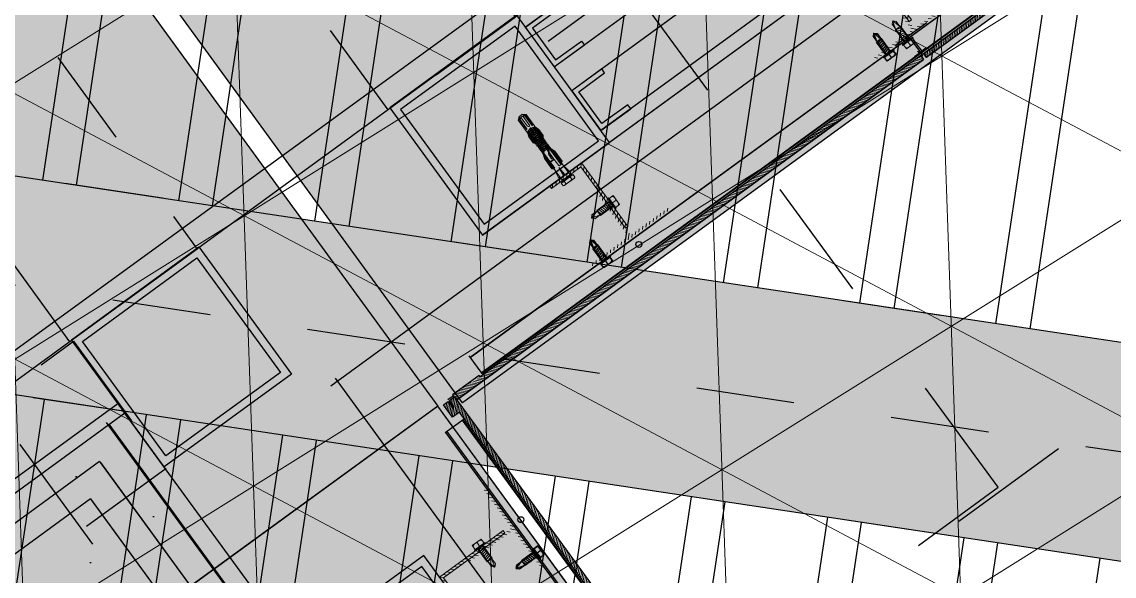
# Model space of a CAD drawing. Header units: metres. Extents: x 678805 to 1359287, y 2747329 to 5497370.
# Drawn here: x 679865.265 to 679866.375, y 2748712.756 to 2748713.32 of the extents above; entities that cross this region are included whole.
import ezdxf

# ---------------------------------------------------------------- set-up
doc = ezdxf.new("R2010")
doc.units = ezdxf.units.M
for name, pattern in [('XREF_MON_BUILDINGS$0$DASH_1', [0.4, 0.1, -0.3]), ('XREF_MON_BUILDINGS$0$Dash_2_', [0.25, 0.125, -0.125]), ('XREF_MON_BUILDINGS$0$Hidden', [0.004, 0.002, -0.002])]:
    doc.linetypes.add(name, pattern=pattern)
for name, color, linetype in [('00_XREF_MON_HSC_PAVEMENT', 7, 'Continuous'), ('00_XREF_TWQ_BUILDINGS', 7, 'Continuous'), ('XREF_MON_BUILDINGS$0$00-Modulos DEFINIDOS', 7, 'Continuous'), ('XREF_MON_BUILDINGS$0$00-Modulos ROOFS', 2, 'Continuous'), ('XREF_MON_BUILDINGS$0$02-H-INST', 252, 'Continuous'), ('XREF_MON_BUILDINGS$0$02-L-01_Structure', 2, 'Continuous'), ('XREF_MON_BUILDINGS$0$02-L-01_Structure t2', 7, 'Continuous'), ('XREF_MON_BUILDINGS$0$02-L-01_Struture aux', 4, 'Continuous'), ('XREF_MON_BUILDINGS$0$02-L-02_Structure- View', 3, 'Continuous'), ('XREF_MON_BUILDINGS$0$02-L-04_Edge', 5, 'Continuous'), ('XREF_MON_BUILDINGS$0$02-L-Insulation', 252, 'Continuous'), ('XREF_MON_BUILDINGS$0$02-L-INT Panel', 5, 'Continuous'), ('XREF_MON_BUILDINGS$0$02-L-panel', 5, 'Continuous'), ('XREF_MON_BUILDINGS$0$02-L-Pergola Profiles', 8, 'Continuous'), ('XREF_MON_BUILDINGS$0$02-L-Pergola Projection', 8, 'Continuous'), ('XREF_MON_BUILDINGS$0$02-L-Pergola Shades', 15, 'Continuous'), ('XREF_MON_BUILDINGS$0$02-L-Pergola Shades Schematic', 8, 'Continuous'), ('XREF_MON_BUILDINGS$0$02_L_Furniture', 7, 'Continuous')]:
    doc.layers.add(name, color=color, linetype=linetype)
doc.layers.add('XREF_MON_BUILDINGS$0$0-WIPEOUTS', color=7, linetype='Continuous', true_color=0xffffff)
doc.layers.add('XREF_MON_BUILDINGS$0$02-L-Pergola Wipeout', color=7, linetype='Continuous', true_color=0xffffff)
doc.layers.add('XREF_MON_BUILDINGS$0$00_AUX', color=3, linetype='Continuous', plot=False)
doc.layers.add('XREF_MON_BUILDINGS$0$02-L-Pergola Aux', color=50, linetype='Continuous', plot=False)
for name, color, linetype, lineweight in [('XREF_MON_BUILDINGS$0$02-H-251', 251, 'Continuous', 0), ('XREF_MON_BUILDINGS$0$02-H-254', 254, 'Continuous', 0), ('XREF_MON_BUILDINGS$0$02-L-01_Structure L', 7, 'Continuous', 5), ('XREF_MON_BUILDINGS$0$02-L-01_Structure T', 8, 'Continuous', 5)]:
    doc.layers.add(name, color=color, linetype=linetype, lineweight=lineweight)
doc.layers.add('XREF_MON_BUILDINGS$0$02-KH-13 Restaurant', color=7, linetype='Continuous', lineweight=30, true_color=0xed2d02)
doc.layers.add('XREF_MON_HSC_PAVEMENT$0$03-TR-Pavement_07_Precast irregular Concrete Blocks', color=7, linetype='Continuous', lineweight=5, true_color=0xb3b3b3)
doc.layers.get('XREF_MON_BUILDINGS$0$02-KH-13 Restaurant').off()
doc.linetypes.add('XREF_MON_BUILDINGS$0$BATTING', pattern='A,0.0001,-0.1,[134,ltypeshp.shx,S=0.1,R=0,X=-0.1,Y=0],-0.2,[134,ltypeshp.shx,S=0.1,R=180,X=0.1,Y=0],-0.1', length=0.4001)

# ---------------------------------------------------------------- blocks, each defined once
blk = doc.blocks.new('XREF_MON_BUILDINGS$0$modulo kiosco')
at = {"layer": 'XREF_MON_BUILDINGS$0$0-WIPEOUTS', "true_color": 0xfcfcfc}
h = blk.add_hatch(color=7, dxfattribs=at)
h.dxf.hatch_style = 1
h.paths.add_polyline_path([(119.6986, -61.6206), (119.6986, -56.8206), (124.4986, -56.8206), (124.4986, -61.6206)])
at = {"layer": 'XREF_MON_BUILDINGS$0$00-Modulos ROOFS', "lineweight": 0}
blk.add_lwpolyline([(119.6986, -61.6206), (119.6986, -56.8206), (124.4986, -56.8206), (124.4986, -61.6206)], close=True, dxfattribs=at)
at = {"layer": 'XREF_MON_BUILDINGS$0$00-Modulos ROOFS'}
blk.add_lwpolyline([(124.4986, -57.1206), (124.4986, -56.8206), (124.1986, -56.8206), (119.9986, -56.8206), (119.6986, -56.8206), (119.6986, -57.1206), (119.6986, -61.3206), (119.6986, -61.6206), (119.9986, -61.6206), (124.1986, -61.6206), (124.4986, -61.6206), (124.4986, -61.3206)], close=True, dxfattribs=at)
blk = doc.blocks.new('XREF_MON_BUILDINGS$0$lamas aluminiotriangulo')
for points in [[(680246.3345, 2748651.7714), (680244.2072, 2748653.8988)], [(680246.4088, 2748651.8457), (680244.3557, 2748653.8988)], [(680244.4052, 2748653.8988), (680246.4335, 2748651.8704)], [(680246.5078, 2748651.9447), (680244.5537, 2748653.8988)], [(680244.6032, 2748653.8988), (680246.5325, 2748651.9694)], [(680244.1824, 2748653.874), (680246.3098, 2748651.7467)], [(680246.2355, 2748651.6724), (680244.1824, 2748653.7255)], [(680244.1824, 2748653.676), (680246.2108, 2748651.6477)], [(680246.1365, 2748651.5734), (680244.1824, 2748653.5275)], [(680244.1824, 2748653.478), (680246.1118, 2748651.5487)], [(680246.0375, 2748651.4744), (680244.1824, 2748653.3295)], [(680244.1824, 2748653.28), (680246.0128, 2748651.4497)], [(680245.9385, 2748651.3754), (680244.1824, 2748653.1315)], [(680244.1824, 2748653.082), (680245.9138, 2748651.3507)], [(680245.8395, 2748651.2764), (680244.1824, 2748652.9336)], [(680244.1824, 2748652.8841), (680245.8148, 2748651.2517)], [(680245.7406, 2748651.1774), (680244.1824, 2748652.7356)]]:
    blk.add_lwpolyline(points)
blk = doc.blocks.new('XREF_MON_BUILDINGS$0$PERGOLA PLANA')
at = {"layer": 'XREF_MON_BUILDINGS$0$02-L-Pergola Wipeout', "true_color": 0xfcfcfc}
h = blk.add_hatch(color=7, dxfattribs=at)
h.dxf.hatch_style = 1
h.paths.add_polyline_path([(4.6122, 9.29), (0.31, 4.9878), (0.31, 9.29)])
h.paths.add_polyline_path([(0.3328, 4.855), (4.745, 9.2672), (4.745, 4.9006), (4.6994, 4.855)])
h.paths.add_polyline_path([(4.855, 9.29), (9.1344, 9.29), (4.855, 5.0106)])
h.paths.add_polyline_path([(9.29, 9.1344), (9.29, 4.855), (5.0106, 4.855)])
h.paths.add_polyline_path([(4.9006, 4.745), (9.2672, 4.745), (4.855, 0.3328), (4.855, 4.6994)])
h.paths.add_polyline_path([(9.29, 4.6122), (9.29, 0.31), (4.9878, 0.31)])
h.paths.add_polyline_path([(0.4656, 0.31), (4.745, 4.5894), (4.745, 0.31)])
h.paths.add_polyline_path([(0.31, 4.745), (4.5894, 4.745), (0.31, 0.4656)])
h.paths.add_polyline_path([(9.4, 0.2), (0.2, 0.2), (0.2, 9.4), (9.4, 9.4)])
at = {"layer": 'XREF_MON_BUILDINGS$0$02-L-Pergola Aux', "linetype": 'XREF_MON_BUILDINGS$0$Dash_2_', "ltscale": 0.5}
blk.add_line((0.2, 0.2), (9.4, 9.4), dxfattribs=at)
at = {"layer": 'XREF_MON_BUILDINGS$0$02-L-Pergola Profiles'}
for p, q in [((0.31, 0.4656), (9.1344, 9.29)), ((0.4656, 0.31), (9.29, 9.1344))]:
    blk.add_line(p, q, dxfattribs=at)
at = {"layer": 'XREF_MON_BUILDINGS$0$02-L-Pergola Projection', "linetype": 'XREF_MON_BUILDINGS$0$DASH_1'}
for p, q in [((0.31, 0.4656), (9.1344, 9.29)), ((0.4656, 0.31), (9.29, 9.1344))]:
    blk.add_line(p, q, dxfattribs=at)
at = {"layer": 'XREF_MON_BUILDINGS$0$02-L-Pergola Shades'}
blk.add_blockref('XREF_MON_BUILDINGS$0$lamas aluminiotriangulo', (-680243.8724, -2748649.1538), dxfattribs=at)
at = {"layer": 'XREF_MON_BUILDINGS$0$02-L-Pergola Shades', "xscale": -1, "rotation": 270.0000000152252}
blk.add_blockref('XREF_MON_BUILDINGS$0$lamas aluminiotriangulo', (-2748649.1536, -680243.8732), dxfattribs=at)
at = {"layer": 'XREF_MON_BUILDINGS$0$02-L-Pergola Shades Schematic'}
blk.add_blockref('XREF_MON_BUILDINGS$0$lamas aluminiotriangulo', (-680243.8724, -2748649.1538), dxfattribs=at)
at = {"layer": 'XREF_MON_BUILDINGS$0$02-L-Pergola Shades Schematic', "xscale": -1, "rotation": 270.0000000152252}
blk.add_blockref('XREF_MON_BUILDINGS$0$lamas aluminiotriangulo', (-2748649.1536, -680243.8732), dxfattribs=at)
blk = doc.blocks.new('XREF_MON_BUILDINGS$0$PILAR STRUCTURE')
at = {"layer": 'XREF_MON_BUILDINGS$0$02-L-01_Structure', "linetype": 'Continuous'}
h = blk.add_hatch(dxfattribs=at)
h.set_pattern_fill('ANGLE', color=252)
h.set_pattern_definition([(0, (-144.6596, 18.5684), (0, 6.985), [5.08, -1.905]), (90, (-144.6596, 18.5684), (-6.985, 4e-16), [5.08, -1.905])])
h.paths.add_polyline_path([(-0.08, -0.08), (0.08, -0.08), (0.08, 0.08), (-0.08, 0.08)])
h.paths.add_polyline_path([(-0.072, -0.072), (0.072, -0.072), (0.072, 0.072), (-0.072, 0.072)], flags=16)
h = blk.add_hatch(color=252, dxfattribs=at)
h.dxf.hatch_style = 1
h.paths.add_polyline_path([(-0.072, -0.072), (0.072, -0.072), (0.072, 0.072), (-0.072, 0.072)], flags=16)
h.paths.add_polyline_path([(-0.08, -0.08), (0.08, -0.08), (0.08, 0.08), (-0.08, 0.08)])
for points in [[(-0.08, -0.08), (0.08, -0.08), (0.08, 0.08), (-0.08, 0.08)], [(-0.072, -0.072), (0.072, -0.072), (0.072, 0.072), (-0.072, 0.072)]]:
    blk.add_lwpolyline(points, close=True, dxfattribs=at)
blk = doc.blocks.new('XREF_MON_BUILDINGS$0$ULMA_Escuadra40x80_Seccion')
at = {"layer": 'XREF_MON_BUILDINGS$0$02-H-251', "ltscale": 125}
h = blk.add_hatch(dxfattribs=at)
h.set_pattern_fill('ANSI31', color=256, scale=0.001, angle=360, style=0)
h.paths.add_polyline_path([(0, 0.08), (0.003, 0.08), (0.003, 0.003), (0.04, 0.003), (0.04, 0), (0, 0)])
at = {"layer": 'XREF_MON_BUILDINGS$0$02-L-01_Structure L', "linetype": 'Continuous'}
blk.add_lwpolyline([(0, 0.08), (0.003, 0.08), (0.003, 0.003), (0.04, 0.003), (0.04, 0), (0, 0)], close=True, dxfattribs=at)
blk = doc.blocks.new('XREF_MON_BUILDINGS$0$AUTORROSCANTE')
at = {"layer": 'XREF_MON_BUILDINGS$0$02-L-01_Structure t2', "color": 0}
for p, q in [((-31.2, 5.6), (-26.2, 5.6)), ((-31.2, 0), (-26.2, 0)), ((-2.4, 2.5), (-25, 2.5)), ((0, 0), (-9, 2.5)), ((0, 0), (-3.6, -1.1)), ((0, 0), (-2.4, 2.5)), ((0, 0), (-2.4, -2.5)), ((-31.2, -5.6), (-26.2, -5.6)), ((-2.4, -2.5), (-25, -2.5)), ((-3.6, -1.1), (-2.4, -2.5))]:
    blk.add_line(p, q, dxfattribs=at)
at = {"layer": 'XREF_MON_BUILDINGS$0$02-L-01_Structure t2', "color": 253}
for p, q in [((-25, 3.1), (-9, 3.1)), ((-23.5, -3.1), (-25, 2.7)), ((-21.4, -3.1), (-23.1, 3.1)), ((-19.3, -3.1), (-21, 3.1)), ((-17.3, -3.1), (-18.9, 3.1)), ((-15.2, -3.1), (-16.9, 3.1)), ((-13.1, -3.1), (-14.8, 3.1)), ((-11.1, -3.1), (-12.7, 3.1)), ((-9, -3.1), (-10.7, 3.1)), ((-9, -3.1), (-9, 3.1)), ((-25, -3.1), (-9, -3.1)), ((-3.6, -1.1), (-9, -2.5))]:
    blk.add_line(p, q, dxfattribs=at)
at = {"layer": 'XREF_MON_BUILDINGS$0$02-L-01_Structure t2', "color": 0}
for points in [[(-31.2, 5.6), (-26.2, 5.6), (-26.2, -5.6), (-31.2, -5.6)], [(-26.2, 6.5), (-25, 6.5), (-25, -6.5), (-26.2, -6.5)]]:
    blk.add_lwpolyline(points, close=True, dxfattribs=at)
for centre, start, end in [((-27, 2.4), 129.284, 214.1828), ((-27, -2.4), 145.8304, 230.7333)]:
    blk.add_arc(centre, 4.21, start, end, dxfattribs=at)
blk = doc.blocks.new('XREF_MON_BUILDINGS$0$ULMA_Montante VV')
at = {"layer": 'XREF_MON_BUILDINGS$0$02-H-251', "ltscale": 125}
h = blk.add_hatch(dxfattribs=at)
h.set_pattern_fill('ANSI31', color=256, scale=0.001, angle=450, style=0)
h.set_pattern_definition([(135, (-0.05125, -0.0025), (-0.00224506, -0.00224506), [])])
edge = h.paths.add_edge_path()
edge.add_line((-0.051, -0.0025), (0.0484, -0.0025))
edge.add_arc((0.0484, -0.0022), 0.0003, 270, 360)
edge.add_line((0.0487, -0.0022), (0.0487, -0.0003))
edge.add_arc((0.0484, -0.0003), 0.0003, 0, 90)
edge.add_line((0.0484, 0), (0, 0))
edge.add_line((0, 0), (0, 0.0572))
edge.add_arc((-0.0003, 0.0572), 0.0003, 0, 90)
edge.add_line((-0.0003, 0.0575), (-0.0022, 0.0575))
edge.add_arc((-0.0022, 0.0572), 0.0003, 90, 180)
edge.add_line((-0.0025, 0.0572), (-0.0025, 0))
edge.add_line((-0.0025, 0), (-0.051, 0))
edge.add_arc((-0.051, -0.0003), 0.0003, 90, 180)
edge.add_line((-0.0513, -0.0003), (-0.0513, -0.0022))
edge.add_arc((-0.051, -0.0022), 0.0003, 180, 270)
blk = doc.blocks.new('XREF_MON_BUILDINGS$0$ULMA_Autotaladrante')
at = {"layer": 'XREF_MON_BUILDINGS$0$02-L-01_Structure T', "color": 252}
for p, q in [((-0.025, 0), (-0.0226, 0.0025)), ((-0.025, 0), (-0.016, 0.0025)), ((-0.025, 0), (-0.0226, -0.0025)), ((-0.025, 0), (-0.0214, -0.0011)), ((-0.0226, 0.0025), (0, 0.0025)), ((0, 0.0032), (-0.016, 0.0032)), ((-0.016, -0.0031), (-0.016, 0.0032)), ((-0.016, -0.0031), (-0.0143, 0.0032)), ((-0.0139, -0.0031), (-0.0123, 0.0032)), ((-0.0119, -0.0031), (-0.0102, 0.0032)), ((-0.0098, -0.0031), (-0.0081, 0.0032)), ((-0.0077, -0.0031), (-0.0061, 0.0032)), ((-0.0057, -0.0031), (-0.004, 0.0032)), ((-0.0036, -0.0031), (-0.0019, 0.0032)), ((-0.0015, -0.0031), (0, 0.0027)), ((0.0062, 0.0056), (0.0012, 0.0056)), ((0.0062, 0), (0.0012, 0)), ((-0.0214, -0.0011), (-0.0226, -0.0025)), ((-0.0226, -0.0025), (0, -0.0025)), ((-0.0214, -0.0011), (-0.016, -0.0025)), ((0, -0.0031), (-0.016, -0.0031)), ((0.0062, -0.0056), (0.0012, -0.0056))]:
    blk.add_line(p, q, dxfattribs=at)
for points in [[(0.0012, 0.0065), (0, 0.0065), (0, -0.0065), (0.0012, -0.0065)], [(0.0062, 0.0056), (0.0012, 0.0056), (0.0012, -0.0056), (0.0062, -0.0056)]]:
    blk.add_lwpolyline(points, close=True, dxfattribs=at)
for centre, start, end in [((0.002, 0.0024), 325.8172, 50.716), ((0.002, -0.0024), 309.2667, 34.1696)]:
    blk.add_arc(centre, 0.00421, start, end, dxfattribs=at)
blk = doc.blocks.new('XREF_MON_BUILDINGS$0$ULMA_Anclaje fijacion a forjado y a cerramiento base')
at = {"layer": 'XREF_MON_BUILDINGS$0$02-L-01_Structure T', "linetype": 'Continuous'}
for p, q in [((-0.095, 0.0049), (-0.098, 0.0019)), ((-0.095, 0.0038), (-0.098, 0.0016)), ((-0.098, 0.0009), (-0.095, 0.0031)), ((-0.098, 0), (-0.098, 0.0019)), ((-0.098, 0), (-0.098, -0.0019)), ((-0.095, 0.0012), (-0.096, 0.0004)), ((-0.0564, 0.0049), (-0.095, 0.0049)), ((-0.095, 0.0038), (-0.095, 0.0049)), ((-0.0795, 0.0038), (-0.095, 0.0038)), ((-0.0795, 0.0031), (-0.095, 0.0031)), ((-0.095, 0.0012), (-0.095, 0.0031)), ((-0.0805, 0.0012), (-0.095, 0.0012)), ((-0.0805, 0.0008), (-0.0805, 0.0012)), ((-0.0792, 0.0037), (-0.0795, 0.0038)), ((-0.0795, 0.0031), (-0.0792, 0.0032)), ((-0.079, 0.0034), (-0.0792, 0.0037)), ((-0.0792, 0.0032), (-0.079, 0.0034)), ((-0.0724, 0.0005), (-0.0775, 0.0005)), ((-0.0724, 0.0005), (-0.0775, 0.0005)), ((-0.0428, 0.003), (-0.0768, 0.003)), ((-0.0768, 0.0005), (-0.0768, 0.003)), ((-0.076, 0.0036), (-0.076, 0.0049)), ((-0.058, 0.0036), (-0.076, 0.0036)), ((-0.0755, 0.0049), (-0.0699, 0.0064)), ((-0.0755, 0.0043), (-0.0755, 0.0049)), ((-0.0752, 0.0005), (-0.0752, 0.003)), ((-0.057, 0.0044), (-0.075, 0.0044)), ((-0.0744, 0.0005), (-0.0744, 0.003)), ((-0.0728, 0.0005), (-0.0728, 0.003)), ((-0.072, 0.0005), (-0.072, 0.003)), ((-0.0599, 0.006), (-0.0714, 0.006)), ((-0.0714, 0.006), (-0.0714, 0.0049)), ((-0.0714, 0.006), (-0.0714, 0.0049)), ((-0.0704, 0.0008), (-0.0704, 0.003)), ((-0.0704, 0.0003), (-0.0704, 0.0008)), ((-0.0606, 0.0064), (-0.0699, 0.0064)), ((-0.0699, 0.0064), (-0.0699, 0.006)), ((-0.0696, 0.003), (-0.0696, 0)), ((-0.068, 0.0019), (-0.068, 0.003)), ((-0.068, 0.0008), (-0.068, 0.0019)), ((-0.068, 0), (-0.068, 0.0008)), ((-0.068, 0), (-0.068, -0.0008)), ((-0.0672, 0.0021), (-0.0672, 0.003)), ((-0.0672, 0.0011), (-0.0672, 0.0021)), ((-0.0672, 0), (-0.0672, 0.0011)), ((-0.0672, 0), (-0.0672, -0.0011)), ((-0.0656, 0.0022), (-0.0656, 0.003)), ((-0.0656, 0.0012), (-0.0656, 0.0022)), ((-0.0656, 0), (-0.0656, 0.0012)), ((-0.0656, 0), (-0.0656, -0.0013)), ((-0.0648, 0.0022), (-0.0648, 0.003)), ((-0.0648, 0.0012), (-0.0648, 0.0022)), ((-0.0648, 0), (-0.0648, 0.0012)), ((-0.0648, 0), (-0.0648, -0.0013)), ((-0.0632, 0.0022), (-0.0632, 0.003)), ((-0.0632, 0.0012), (-0.0632, 0.0022)), ((-0.0632, 0), (-0.0632, 0.0012)), ((-0.0632, 0), (-0.0632, -0.0013)), ((-0.0586, 0.0022), (-0.0625, 0.0022)), ((-0.0586, 0.0012), (-0.0625, 0.0012)), ((-0.0624, 0.0022), (-0.0624, 0.003)), ((-0.0624, 0), (-0.0624, 0.0012)), ((-0.0624, 0), (-0.0624, -0.0013)), ((-0.0608, 0.0022), (-0.0608, 0.003)), ((-0.0608, 0), (-0.0608, 0.0012)), ((-0.0608, 0), (-0.0608, -0.0013)), ((-0.0606, 0.0064), (-0.0606, 0.006)), ((-0.0606, 0.0064), (-0.058, 0.0049)), ((-0.06, 0.0022), (-0.06, 0.003)), ((-0.06, 0), (-0.06, 0.0012)), ((-0.06, 0), (-0.06, -0.003)), ((-0.0599, 0.006), (-0.0599, 0.0049)), ((-0.0584, 0.0022), (-0.0584, 0.003)), ((-0.0584, 0), (-0.0584, 0.0012)), ((-0.0584, 0), (-0.0584, -0.003)), ((-0.058, 0.0049), (-0.058, 0.0044)), ((-0.0576, 0.0022), (-0.0576, 0.003)), ((-0.0576, -0.003), (-0.0576, 0.0012)), ((-0.057, 0.0046), (-0.057, 0.0049)), ((-0.0564, 0.003), (-0.0564, 0.0049)), ((-0.056, 0.0018), (-0.056, 0.003)), ((-0.056, 0), (-0.056, 0.0007)), ((-0.056, 0), (-0.056, -0.003)), ((-0.0548, 0.0049), (-0.0559, 0.0042)), ((-0.0552, 0.0014), (-0.0552, 0.003)), ((-0.0552, 0.0003), (-0.0552, -0.003)), ((-0.054, 0.0049), (-0.0548, 0.0049)), ((-0.0548, 0.003), (-0.0548, 0.0049)), ((-0.054, 0.003), (-0.054, 0.0049)), ((-0.0536, 0.0003), (-0.0536, 0.003)), ((-0.0524, 0.0049), (-0.0535, 0.0042)), ((-0.0528, 0), (-0.0528, 0.003)), ((-0.0528, 0), (-0.0528, -0.0003)), ((-0.0524, 0.003), (-0.0524, 0.0049)), ((-0.0516, 0.0049), (-0.0524, 0.0049)), ((-0.0516, 0.003), (-0.0516, 0.0049)), ((-0.0512, 0), (-0.0512, 0.003)), ((-0.0512, 0), (-0.0512, -0.001)), ((-0.05, 0.0049), (-0.0511, 0.0042)), ((-0.0504, 0), (-0.0504, 0.003)), ((-0.0504, 0), (-0.0504, -0.0012)), ((-0.0492, 0.0049), (-0.05, 0.0049)), ((-0.05, 0.003), (-0.05, 0.0049)), ((-0.0492, 0.003), (-0.0492, 0.0049)), ((-0.0488, 0.0022), (-0.0488, 0.003)), ((-0.0488, 0.0012), (-0.0488, 0.0026)), ((-0.0488, 0), (-0.0488, 0.0012)), ((-0.0488, 0), (-0.0488, -0.0013)), ((-0.0476, 0.0049), (-0.0487, 0.0042)), ((-0.048, 0), (-0.048, 0.003)), ((-0.048, 0), (-0.048, -0.0013)), ((-0.0476, 0.003), (-0.0476, 0.0049)), ((-0.0468, 0.0049), (-0.0476, 0.0049)), ((-0.0424, 0.0022), (-0.0475, 0.0022)), ((-0.0424, 0.0012), (-0.0475, 0.0012)), ((-0.0468, 0.003), (-0.0468, 0.0049)), ((-0.0464, 0.0022), (-0.0464, 0.003)), ((-0.0464, 0), (-0.0464, 0.0012)), ((-0.0464, 0), (-0.0464, -0.0013)), ((-0.0452, 0.0049), (-0.0463, 0.0042)), ((-0.0456, 0.0022), (-0.0456, 0.003)), ((-0.0456, 0), (-0.0456, 0.0012)), ((-0.0456, 0), (-0.0456, -0.0013)), ((-0.0444, 0.0049), (-0.0452, 0.0049)), ((-0.0452, 0.003), (-0.0452, 0.0049)), ((-0.0444, 0.003), (-0.0444, 0.0049)), ((-0.044, 0.0022), (-0.044, 0.003)), ((-0.044, 0.0022), (-0.044, 0.003)), ((-0.044, 0), (-0.044, 0.0012)), ((-0.044, 0), (-0.044, 0.0012)), ((-0.044, 0), (-0.044, -0.0013)), ((-0.044, 0), (-0.044, -0.003)), ((-0.0428, 0.0049), (-0.0439, 0.0042)), ((0, 0.0049), (-0.0428, 0.0049)), ((-0.0428, 0.003), (-0.0428, 0.0049)), ((-0.042, 0.0049), (-0.042, 0.0022)), ((-0.0185, 0.0036), (-0.042, 0.0036)), ((-0.042, 0.0012), (-0.042, 0.001)), ((-0.0405, 0.001), (-0.042, 0.001)), ((-0.0415, 0.0049), (-0.0359, 0.0064)), ((-0.0415, 0.0043), (-0.0415, 0.0049)), ((-0.0175, 0.0044), (-0.041, 0.0044)), ((-0.0312, 0.001), (-0.038, 0.001)), ((-0.0196, 0.006), (-0.0374, 0.006)), ((-0.0374, 0.006), (-0.0374, 0.0049)), ((-0.02, 0.0064), (-0.0359, 0.0064)), ((-0.0359, 0.0064), (-0.0359, 0.006)), ((-0.0356, 0.0005), (-0.0319, 0.0005)), ((-0.0319, 0.0005), (-0.0356, 0.0005)), ((-0.0282, 0.001), (-0.0308, 0.001)), ((-0.0282, 0.001), (-0.028, 0.0008)), ((-0.0282, 0.001), (-0.0282, -0.0036)), ((-0.0278, 0.001), (-0.028, 0.0008)), ((-0.028, 0.0008), (-0.028, -0.0036)), ((-0.0278, 0.001), (-0.0278, -0.0036)), ((-0.018, 0.001), (-0.0278, 0.001)), ((-0.02, 0.0064), (-0.02, 0.006)), ((-0.0185, 0.0049), (-0.02, 0.0064)), ((-0.0196, 0.0049), (-0.0196, 0.006)), ((-0.0185, 0.0049), (-0.0185, 0.0044)), ((-0.0175, 0.0049), (-0.0175, 0.0015)), ((-0.0052, 0.0064), (-0.0159, 0.0049)), ((-0.0043, 0.0009), (-0.0159, 0)), ((-0.0159, 0), (-0.0052, 0)), ((-0.0052, 0.0049), (-0.0052, 0.0064)), ((-0.0052, 0.0064), (-0.0043, 0.0049)), ((-0.0043, 0.0009), (-0.0052, 0)), ((-0.0043, -0.0009), (-0.0052, 0)), ((-0.0043, -0.0009), (-0.0043, 0.0009)), ((0.0015, 0.0064), (0, 0.0049)), ((0, 0), (0, 0.0049)), ((0, 0), (0, -0.0049)), ((0.002, 0.0064), (0.0015, 0.0064)), ((0.0015, 0), (0.0015, 0.0064)), ((0.0015, 0), (0.0015, -0.0064)), ((0.002, 0.0075), (0.0059, 0.0075)), ((0.002, -0.0075), (0.002, 0.0075)), ((0.002, 0), (0.002, 0.0064)), ((0.002, 0.0038), (0.0059, 0.0038)), ((0.002, 0), (0.002, -0.0064)), ((0.0065, 0.0065), (0.0059, 0.0075)), ((0.0065, -0.0065), (0.0065, 0.0065)), ((-0.098, -0.0009), (-0.095, -0.0031)), ((-0.095, -0.0038), (-0.098, -0.0016)), ((-0.095, -0.0049), (-0.098, -0.0019)), ((-0.095, -0.0012), (-0.096, -0.0004)), ((-0.095, -0.0012), (-0.095, -0.0031)), ((-0.0825, -0.0012), (-0.095, -0.0012)), ((-0.0795, -0.0031), (-0.095, -0.0031)), ((-0.095, -0.0038), (-0.095, -0.0049)), ((-0.0795, -0.0038), (-0.095, -0.0038)), ((-0.0564, -0.0049), (-0.095, -0.0049)), ((-0.0792, -0.0032), (-0.0795, -0.0031)), ((-0.0795, -0.0038), (-0.0792, -0.0037)), ((-0.079, -0.0034), (-0.0792, -0.0032)), ((-0.0792, -0.0037), (-0.079, -0.0034)), ((-0.0724, -0.0005), (-0.0775, -0.0005)), ((-0.0724, -0.0005), (-0.0775, -0.0005)), ((-0.0768, -0.0005), (-0.0768, -0.003)), ((-0.0428, -0.003), (-0.0768, -0.003)), ((-0.076, -0.0036), (-0.076, -0.0049)), ((-0.058, -0.0036), (-0.076, -0.0036)), ((-0.0755, -0.0043), (-0.0755, -0.0049)), ((-0.0755, -0.0049), (-0.0699, -0.0064)), ((-0.0752, -0.0005), (-0.0752, -0.003)), ((-0.057, -0.0044), (-0.075, -0.0044)), ((-0.0744, -0.0005), (-0.0744, -0.003)), ((-0.0728, -0.0005), (-0.0728, -0.003)), ((-0.072, -0.0005), (-0.072, -0.003)), ((-0.0714, -0.0049), (-0.0714, -0.006)), ((-0.0714, -0.0049), (-0.0714, -0.006)), ((-0.0599, -0.006), (-0.0714, -0.006)), ((-0.0704, -0.0008), (-0.0704, -0.003)), ((-0.0699, -0.006), (-0.0699, -0.0064)), ((-0.0606, -0.0064), (-0.0699, -0.0064)), ((-0.0696, -0.0011), (-0.0696, -0.003)), ((-0.068, -0.0019), (-0.068, -0.003)), ((-0.0672, -0.0021), (-0.0672, -0.003)), ((-0.0605, -0.0013), (-0.0656, -0.0013)), ((-0.0656, -0.0022), (-0.0656, -0.003)), ((-0.0656, -0.0022), (-0.0605, -0.0022)), ((-0.0648, -0.0022), (-0.0648, -0.003)), ((-0.0632, -0.0022), (-0.0632, -0.003)), ((-0.0624, -0.0022), (-0.0624, -0.003)), ((-0.0608, -0.0022), (-0.0608, -0.003)), ((-0.0606, -0.0064), (-0.058, -0.0049)), ((-0.0606, -0.006), (-0.0606, -0.0064)), ((-0.0599, -0.0049), (-0.0599, -0.006)), ((-0.058, -0.0044), (-0.058, -0.0049)), ((-0.057, -0.0044), (-0.057, -0.0049)), ((-0.0564, -0.003), (-0.0564, -0.0049)), ((-0.0548, -0.0049), (-0.0559, -0.0042)), ((-0.0548, -0.003), (-0.0548, -0.0049)), ((-0.054, -0.0049), (-0.0548, -0.0049)), ((-0.054, -0.003), (-0.054, -0.0049)), ((-0.0536, -0.0009), (-0.0536, -0.003)), ((-0.0524, -0.0049), (-0.0535, -0.0042)), ((-0.0528, -0.0014), (-0.0528, -0.003)), ((-0.0524, -0.003), (-0.0524, -0.0049)), ((-0.0516, -0.0049), (-0.0524, -0.0049)), ((-0.0516, -0.003), (-0.0516, -0.0049)), ((-0.0512, -0.002), (-0.0512, -0.003)), ((-0.05, -0.0049), (-0.0511, -0.0042)), ((-0.0504, -0.0022), (-0.0504, -0.003)), ((-0.05, -0.003), (-0.05, -0.0049)), ((-0.0492, -0.0049), (-0.05, -0.0049)), ((-0.0455, -0.0013), (-0.0494, -0.0013)), ((-0.0455, -0.0022), (-0.0494, -0.0022)), ((-0.0492, -0.003), (-0.0492, -0.0049)), ((-0.0488, -0.0022), (-0.0488, -0.003)), ((-0.0476, -0.0049), (-0.0487, -0.0042)), ((-0.048, -0.0022), (-0.048, -0.003)), ((-0.0476, -0.003), (-0.0476, -0.0049)), ((-0.0468, -0.0049), (-0.0476, -0.0049)), ((-0.0468, -0.003), (-0.0468, -0.0049)), ((-0.0464, -0.0022), (-0.0464, -0.003)), ((-0.0452, -0.0049), (-0.0463, -0.0042)), ((-0.0456, -0.0022), (-0.0456, -0.003)), ((-0.0452, -0.003), (-0.0452, -0.0049)), ((-0.0444, -0.0049), (-0.0452, -0.0049)), ((-0.0444, -0.003), (-0.0444, -0.0049)), ((-0.044, -0.0022), (-0.044, -0.003)), ((-0.0428, -0.0049), (-0.0439, -0.0042)), ((-0.0428, -0.003), (-0.0428, -0.0049)), ((0, -0.0049), (-0.0428, -0.0049)), ((-0.042, -0.0036), (-0.042, -0.0049)), ((-0.0185, -0.0036), (-0.042, -0.0036)), ((-0.0415, -0.0043), (-0.0415, -0.0049)), ((-0.0415, -0.0049), (-0.0359, -0.0064)), ((-0.0175, -0.0044), (-0.041, -0.0044)), ((-0.0374, -0.0049), (-0.0374, -0.006)), ((-0.0196, -0.006), (-0.0374, -0.006)), ((-0.0359, -0.006), (-0.0359, -0.0064)), ((-0.02, -0.0064), (-0.0359, -0.0064)), ((-0.0319, -0.0005), (-0.0356, -0.0005)), ((-0.0356, -0.0005), (-0.0319, -0.0005)), ((-0.0185, -0.0049), (-0.02, -0.0064)), ((-0.02, -0.006), (-0.02, -0.0064)), ((-0.0196, -0.0049), (-0.0196, -0.006)), ((-0.0185, -0.0044), (-0.0185, -0.0049)), ((-0.0175, -0.0046), (-0.0175, -0.0049)), ((-0.0043, -0.0009), (-0.0159, 0)), ((-0.0052, -0.0064), (-0.0159, -0.0049)), ((-0.0052, -0.0049), (-0.0052, -0.0064)), ((-0.0052, -0.0064), (-0.0043, -0.0049)), ((0.0015, -0.0064), (0, -0.0049)), ((0.002, -0.0064), (0.0015, -0.0064)), ((0.002, -0.0038), (0.0059, -0.0038)), ((0.002, -0.0075), (0.0059, -0.0075)), ((0.0065, -0.0065), (0.0059, -0.0075))]:
    blk.add_line(p, q, dxfattribs=at)
for centre, radius, start, end in [((-0.0957, 0), 0.0005, 130.2691, 229.7309), ((-0.0825, 0.0008), 0.002, 270, 0), ((-0.0775, 0), 0.0005, 89.9975, 270), ((-0.0775, 0), 0.0005, 90, 270.0025), ((-0.075, 0.0034), 0.001, 90, 168.463), ((-0.0724, -0.007), 0.0075, 61.0463, 90), ((-0.0695, 0.006), 0.001, 180, 0), ((-0.0671, 0.006), 0.001, 180, 0), ((-0.0647, 0.006), 0.001, 180, 0), ((-0.0623, 0.006), 0.001, 180, 0), ((-0.0625, 0.0017), 0.0005, 90, 270.0116), ((-0.0605, 0.0017), 0.0005, 270.0013, 90), ((-0.0586, -0.0053), 0.0075, 48.5904, 90), ((-0.0586, -0.0053), 0.0065, 48.5904, 90), ((-0.058, 0.0046), 0.001, 270, 0), ((-0.0561, 0.0045), 0.0003, 180, 300), ((-0.0586, 0.0052), 0.0065, 306.1289, 311.4096), ((-0.0494, -0.0053), 0.0075, 128.1223, 131.4096), ((-0.0537, 0.0045), 0.0003, 180, 300), ((-0.0494, 0.0052), 0.0065, 228.5904, 270), ((-0.0513, 0.0045), 0.0003, 180, 300), ((-0.0489, 0.0045), 0.0003, 180, 300), ((-0.0475, 0.0017), 0.0005, 90, 270.0025), ((-0.0465, 0.0045), 0.0003, 180, 300), ((-0.0455, 0.0017), 0.0005, 270, 90), ((-0.0441, 0.0045), 0.0003, 180, 300), ((-0.0424, -0.0053), 0.0075, 61.0463, 90), ((-0.0424, -0.0053), 0.0065, 61.0463, 90), ((-0.041, 0.0034), 0.001, 90, 168.463), ((-0.0356, 0.007), 0.0075, 241.0463, 270), ((-0.0356, 0.007), 0.0065, 241.0463, 269.9987), ((-0.0356, -0.007), 0.0075, 90, 111.0361), ((-0.0355, 0.006), 0.001, 180, 0), ((-0.0355, 0.006), 0.001, 180, 0), ((-0.0327, 0.006), 0.001, 180, 0), ((-0.031, 0), 0.001, 209.9997, 150), ((-0.031, 0), 0.001, 210, 150.0003), ((-0.0299, 0.006), 0.001, 180, 0), ((-0.0271, 0.006), 0.001, 180, 0), ((-0.0243, 0.006), 0.001, 180, 0), ((-0.0215, 0.006), 0.001, 180, 0), ((-0.0185, 0.0046), 0.001, 270, 0), ((-0.018, 0.0015), 0.0005, 270, 0), ((0.0032, 0.0056), 0.00332, 325.6168, 34.3832), ((-0.0059, 0), 0.0124, 342.4126, 17.5874), ((-0.075, -0.0034), 0.001, 191.537, 270), ((-0.0724, 0.007), 0.0075, 270, 291.0395), ((-0.0724, -0.007), 0.0065, 61.0463, 90), ((-0.0695, -0.006), 0.001, 0, 180), ((-0.0656, 0.0052), 0.0075, 241.0463, 270), ((-0.0656, 0.0052), 0.0065, 241.0463, 269.9987), ((-0.0671, -0.006), 0.001, 0, 180), ((-0.0647, -0.006), 0.001, 0, 180), ((-0.0623, -0.006), 0.001, 0, 180), ((-0.0625, -0.0018), 0.0005, 89.9884, 270), ((-0.0605, -0.0018), 0.0005, 270, 89.9987), ((-0.058, -0.0046), 0.001, 11.537, 90), ((-0.0561, -0.0045), 0.0003, 60, 180), ((-0.0494, 0.0052), 0.0075, 228.5904, 270), ((-0.0586, 0.0052), 0.0075, 308.1223, 311.4096), ((-0.0537, -0.0045), 0.0003, 60, 180), ((-0.0494, -0.0053), 0.0065, 126.1289, 131.4096), ((-0.0513, -0.0045), 0.0003, 60, 180), ((-0.0489, -0.0045), 0.0003, 60, 180), ((-0.0475, -0.0018), 0.0005, 89.9975, 270), ((-0.0465, -0.0045), 0.0003, 60, 180), ((-0.0455, -0.0018), 0.0005, 270, 90), ((-0.0441, -0.0045), 0.0003, 60, 180), ((-0.041, -0.0034), 0.001, 191.537, 270), ((-0.0355, -0.006), 0.001, 0, 180), ((-0.0355, -0.006), 0.001, 0, 180), ((-0.0327, -0.006), 0.001, 0, 180), ((-0.0299, -0.006), 0.001, 0, 180), ((-0.0271, -0.006), 0.001, 0, 180), ((-0.0243, -0.006), 0.001, 0, 180), ((-0.0215, -0.006), 0.001, 0, 180), ((-0.0185, -0.0046), 0.001, 0, 90), ((0.0032, -0.0056), 0.00332, 325.6168, 34.3832)]:
    blk.add_arc(centre, radius, start, end, dxfattribs=at)
blk = doc.blocks.new('XREF_MON_BUILDINGS$0$Rest_4seats')
at = {"layer": 'XREF_MON_BUILDINGS$0$00_AUX', "linetype": 'XREF_MON_BUILDINGS$0$Dash_2_'}
blk.add_lwpolyline([(-1.4685, 1.6651), (-1.4526, -1.6849), (1.4723, -1.671), (1.4565, 1.679)], close=True, dxfattribs=at)
blk = doc.blocks.new('XREF_MON_BUILDINGS$0$Modulos_Restaurant Monasya')
at = {"layer": 'XREF_MON_BUILDINGS$0$02-H-254', "ltscale": 125}
h = blk.add_hatch(dxfattribs=at)
h.set_pattern_fill('ANSI31', color=256, scale=0.0005, angle=0.0779, style=0)
h.set_pattern_definition([(45.07794535, (-127.4553177, -541.1452294), (-0.001124058072, 0.001121003881), [])])
h.paths.add_polyline_path([(9.6137, 4.806), (9.6047, 4.806), (9.6039, 5.3715), (9.599, 5.3715), (9.5997, 4.7904), (9.6063, 4.7905), (9.6063, 4.7985), (9.6079, 4.7985), (9.6079, 4.7905), (9.6137, 4.7905)])
h = blk.add_hatch(dxfattribs=at)
h.set_pattern_fill('ANSI31', color=256, scale=0.0005, angle=180.0335, style=0)
h.set_pattern_definition([(225.0335099, (264.7083126, 175.1504498), (0.001123188345, -0.0011218753015), [])])
h.paths.add_polyline_path([(9.009, 4.7939), (8.3988, 4.7937), (8.3988, 4.7887), (9.009, 4.789)])
h = blk.add_hatch(dxfattribs=at)
h.set_pattern_fill('ANSI31', color=256, scale=0.0005, angle=90.0335, style=0)
h.set_pattern_definition([(135.0335099, (181.98074, -252.5016857), (-0.0011218753015, -0.001123188345), [])])
h.paths.add_polyline_path([(9.0126, 4.789), (9.5781, 4.7893), (9.5781, 4.7877), (9.6001, 4.7877), (9.6001, 4.7943), (9.0126, 4.794)])
at = {"layer": 'XREF_MON_BUILDINGS$0$02-H-INST', "linetype": 'Continuous'}
h = blk.add_hatch(dxfattribs=at)
h.set_pattern_fill('DOTS', color=256, scale=0.05, angle=0.0779)
h.set_pattern_definition([(0.077945, (53.10995, -268.64668), (0.039579481, 0.079428918), [0, -0.079375])])
h.paths.add_polyline_path([(11.1963, 4.6079), (11.1974, 9.2655), (9.9161, 9.26), (9.9151, 4.6065)])
at = {"layer": 'XREF_MON_BUILDINGS$0$02-L-01_Struture aux'}
for p, q in [((9.6248, 5.9934), (9.6265, 4.8144)), ((9.6284, 4.8144), (9.6268, 5.9934)), ((9.6288, 4.8143), (9.605, 4.8143)), ((9.0126, 4.7844), (9.0126, 4.7861)), ((9.5635, 4.7655), (9.5634, 4.7874)), ((4.8367, 4.7648), (9.5635, 4.7676)), ((9.5635, 4.7675), (4.8367, 4.7648))]:
    blk.add_line(p, q, dxfattribs=at)
at = {"layer": 'XREF_MON_BUILDINGS$0$02-L-01_Struture aux', "linetype": 'XREF_MON_BUILDINGS$0$Hidden'}
for p, q in [((9.004, 4.787), (9.0093, 4.787)), ((9.004, 4.786), (9.0091, 4.786)), ((9.0092, 4.7767), (9.0091, 4.786)), ((9.0112, 4.7901), (9.0096, 4.7872)), ((9.0118, 4.7898), (9.0104, 4.7875)), ((9.0107, 4.787), (9.0184, 4.7871)), ((9.011, 4.7698), (9.0109, 4.7861)), ((9.0109, 4.7861), (9.0121, 4.7861)), ((9.0121, 4.7843), (9.0121, 4.7861)), ((9.0126, 4.7861), (9.0184, 4.7861)), ((9.0126, 4.7843), (9.0126, 4.7861)), ((9.0184, 4.7861), (9.0184, 4.7871)), ((9.0092, 4.77), (9.0092, 4.7767)), ((9.0272, 4.7653), (8.9877, 4.7653)), ((9.0183, 4.7674), (9.0252, 4.7671)), ((9.0259, 4.7671), (9.0252, 4.7671)), ((9.0272, 4.7671), (9.0252, 4.7671)), ((9.0272, 4.7653), (9.0272, 4.7671))]:
    blk.add_line(p, q, dxfattribs=at)
at = {"layer": 'XREF_MON_BUILDINGS$0$02-L-01_Struture aux', "ltscale": 0.001}
for p, q in [((9.5634, 4.7874), (9.4698, 4.7874)), ((9.5634, 4.7866), (9.4698, 4.7866))]:
    blk.add_line(p, q, dxfattribs=at)
at = {"layer": 'XREF_MON_BUILDINGS$0$02-L-01_Struture aux', "linetype": 'Continuous'}
for p, q in [((5.0802, 4.6066), (9.3202, 4.6091)), ((5.0802, 4.5766), (9.3202, 4.5791))]:
    blk.add_line(p, q, dxfattribs=at)
at = {"layer": 'XREF_MON_BUILDINGS$0$02-L-01_Struture aux'}
for points in [[(9.6066, 4.8144), (9.605, 5.9934)], [(9.6057, 5.9934), (9.6073, 4.8144)], [(4.8367, 4.7847), (9.4698, 4.7874)], [(9.4698, 4.7866), (4.8367, 4.7839)]]:
    blk.add_lwpolyline(points, dxfattribs=at)
at = {"layer": 'XREF_MON_BUILDINGS$0$02-L-01_Struture aux', "linetype": 'Continuous'}
for points in [[(9.2827, 4.6091), (9.3202, 4.6091), (9.3202, 4.6591), (9.2827, 4.6591), (9.2827, 4.6541), (9.3152, 4.6541), (9.3152, 4.6141), (9.2827, 4.6141), (9.2827, 4.6091)], [(9.2827, 4.5791), (9.3202, 4.5791), (9.3202, 4.5291), (9.2828, 4.5291), (9.2828, 4.5341), (9.3152, 4.5341), (9.3152, 4.5741), (9.2828, 4.5741), (9.2827, 4.5791)]]:
    blk.add_lwpolyline(points, dxfattribs=at)
at = {"layer": 'XREF_MON_BUILDINGS$0$02-L-01_Struture aux', "ltscale": 2}
for centre in [(9.6187, 4.9311), (9.3571, 4.7755)]:
    blk.add_circle(centre, 0.003, dxfattribs=at)
at = {"layer": 'XREF_MON_BUILDINGS$0$02-L-01_Struture aux', "linetype": 'XREF_MON_BUILDINGS$0$Hidden'}
for centre, radius, start, end in [((9.0093, 4.7873), 0.0003, 270.0335, 330.0335), ((9.0107, 4.7873), 0.0003, 150.0335, 270.0335), ((9.0115, 4.7899), 0.0003, 330.0335, 150.0335), ((9.0124, 4.7843), 0.00025, 180.0335, 0.0335)]:
    blk.add_arc(centre, radius, start, end, dxfattribs=at)
at = {"layer": 'XREF_MON_BUILDINGS$0$02-L-02_Structure- View', "color": 251, "linetype": 'XREF_MON_BUILDINGS$0$Dash_2_', "ltscale": 0.5}
for points in [[(14.1203, 4.5168), (9.8796, 4.5168), (9.8796, 4.6768), (14.1203, 4.6768)], [(9.4826, 4.5151), (9.4826, 0.2743), (9.3226, 0.2743), (9.3226, 4.5151)], [(9.8828, 4.5151), (9.8828, 0.2743), (9.7228, 0.2743), (9.7228, 4.5151)]]:
    blk.add_lwpolyline(points, close=True, dxfattribs=at)
at = {"layer": 'XREF_MON_BUILDINGS$0$02-L-04_Edge', "linetype": 'Continuous'}
blk.add_lwpolyline([(11.1966, 4.6079), (9.8803, 4.6065)], dxfattribs=at)
at = {"layer": 'XREF_MON_BUILDINGS$0$02-L-Insulation', "linetype": 'XREF_MON_BUILDINGS$0$BATTING', "ltscale": 0.08}
for p, q in [((9.6847, 5.9936), (9.6865, 4.7039)), ((4.7053, 4.7048), (9.6949, 4.7077))]:
    blk.add_line(p, q, dxfattribs=at)
at = {"layer": 'XREF_MON_BUILDINGS$0$02-L-Insulation', "linetype": 'XREF_MON_BUILDINGS$0$BATTING', "ltscale": 0.04}
blk.add_line((9.3102, 4.5541), (5.0802, 4.5516), dxfattribs=at)
at = {"layer": 'XREF_MON_BUILDINGS$0$02-L-INT Panel', "linetype": 'Continuous'}
for p, q in [((9.8781, 5.9941), (9.8805, 4.6031)), ((9.8992, 5.9942), (9.9011, 4.6032)), ((4.9202, 4.6715), (9.4802, 4.6742)), ((5.0802, 4.6716), (9.3202, 4.6741)), ((5.0802, 4.6566), (9.3202, 4.6591)), ((5.0802, 4.5266), (9.3202, 4.5291)), ((4.5202, 4.5113), (11.2814, 4.5159)), ((4.5003, 4.4913), (11.2615, 4.4888))]:
    blk.add_line(p, q, dxfattribs=at)
at = {"layer": 'XREF_MON_BUILDINGS$0$02-L-panel'}
for p, q in [((9.603, 5.9934), (9.6047, 4.806)), ((9.0126, 4.7939), (9.6001, 4.7943)), ((9.6001, 4.7943), (9.0126, 4.7939)), ((9.0126, 4.7889), (9.5669, 4.7893)), ((9.5669, 4.7893), (9.5669, 4.7876)), ((9.5669, 4.7876), (9.6001, 4.7876)), ((9.6001, 4.7876), (9.6001, 4.7943)), ((9.6001, 4.7876), (9.6001, 4.7943)), ((9.6069, 4.7887), (9.6002, 4.7887)), ((11.2813, 4.595), (9.8803, 4.5945))]:
    blk.add_line(p, q, dxfattribs=at)
at = {"layer": 'XREF_MON_BUILDINGS$0$02-L-panel', "ltscale": 125}
blk.add_line((9.009, 4.7892), (9.009, 4.7939), dxfattribs=at)
blk.add_line((9.009, 4.7892), (9.009, 4.7939), dxfattribs=at)
at = {"layer": 'XREF_MON_BUILDINGS$0$02-L-panel'}
for points in [[(9.6137, 4.806), (9.6137, 4.7905), (9.6079, 4.7905), (9.6079, 4.7985), (9.6063, 4.7985), (9.6063, 4.7905), (9.5997, 4.7904), (9.599, 5.3715), (9.6039, 5.3715), (9.6047, 4.806), (9.6137, 4.806), (9.6137, 4.806), (9.6137, 4.806), (9.6137, 4.7905), (9.6079, 4.7905)], [(8.3988, 4.7887), (8.3988, 4.7937), (9.009, 4.7939), (9.009, 4.789), (8.3988, 4.7887)], [(9.0126, 4.789), (9.0126, 4.7939)]]:
    blk.add_lwpolyline(points, dxfattribs=at)
at = {"layer": 'XREF_MON_BUILDINGS$0$02-L-panel', "ltscale": 125}
blk.add_lwpolyline([(9.009, 4.789), (9.009, 4.7939)], dxfattribs=at)
at = {"layer": 'XREF_MON_BUILDINGS$0$02_L_Furniture'}
for p, q in [((9.9301, 4.6326), (9.929, 5.4076)), ((9.96, 4.6577), (9.959, 5.4077)), ((9.899, 5.4063), (9.9001, 4.6063)), ((9.9301, 4.6313), (9.929, 5.4063)), ((9.96, 4.6564), (9.959, 5.4064)), ((9.96, 4.6564), (11.1324, 4.658)), ((9.9301, 4.6313), (11.1574, 4.633))]:
    blk.add_line(p, q, dxfattribs=at)
at = {"layer": 'XREF_MON_BUILDINGS$0$02-L-01_Structure', "linetype": 'Continuous'}
for p, rotation in [((9.7999, 4.9824), 90.0782690403726), ((9.4002, 4.5942), 270.0335098901293)]:
    blk.add_blockref('XREF_MON_BUILDINGS$0$PILAR STRUCTURE', p, dxfattribs=dict(at, rotation=rotation))
at = {"layer": 'XREF_MON_BUILDINGS$0$02-L-01_Structure', "linetype": 'Continuous', "xscale": -1, "rotation": 90.0335098901293}
blk.add_blockref('XREF_MON_BUILDINGS$0$PILAR STRUCTURE', (9.8003, 4.5943), dxfattribs=at)
at = {"layer": 'XREF_MON_BUILDINGS$0$02-L-01_Struture aux', "color": 253, "xscale": 0.001000000003841706, "yscale": 0.001000000003841706, "zscale": 0.001000000003841706}
for p, rotation in [((9.6517, 4.9683), 0.07826904089506982), ((9.3943, 4.7424), 270.0335098901293)]:
    blk.add_blockref('XREF_MON_BUILDINGS$0$AUTORROSCANTE', p, dxfattribs=dict(at, rotation=rotation))
at = {"layer": 'XREF_MON_BUILDINGS$0$02-L-01_Struture aux'}
for name, p, xscale, rotation in [('XREF_MON_BUILDINGS$0$ULMA_Montante VV', (9.6312, 4.9349), -1, 270.0782690403726), ('XREF_MON_BUILDINGS$0$ULMA_Autotaladrante', (9.6686, 4.9294), -1, 90.0735279888288), ('XREF_MON_BUILDINGS$0$ULMA_Montante VV', (9.3608, 4.7629), -1, 180.0335098901293), ('XREF_MON_BUILDINGS$0$ULMA_Autotaladrante', (9.3553, 4.7255), -1, 0.02876883806291808), ('XREF_MON_BUILDINGS$0$ULMA_Anclaje fijacion a forjado y a cerramiento base', (9.3769, 4.6772), 0.8000000000001819, 90.03350989012932)]:
    blk.add_blockref(name, p, dxfattribs=dict(at, xscale=xscale, rotation=rotation))
for name, p, rotation in [('XREF_MON_BUILDINGS$0$ULMA_Escuadra40x80_Seccion', (9.72, 4.9295), 90.0782690403726), ('XREF_MON_BUILDINGS$0$ULMA_Autotaladrante', (9.0148, 4.7687), 90.03825094219576), ('XREF_MON_BUILDINGS$0$ULMA_Montante VV', (9.002, 4.7628), 180.0335098901292), ('XREF_MON_BUILDINGS$0$ULMA_Escuadra40x80_Seccion', (8.9989, 4.674), 0.03350989012920974), ('XREF_MON_BUILDINGS$0$ULMA_Escuadra40x80_Seccion', (9.3554, 4.6741), 0.03350989012920974)]:
    blk.add_blockref(name, p, dxfattribs=dict(at, rotation=rotation))
at = {"layer": 'XREF_MON_BUILDINGS$0$02-L-01_Struture aux', "xscale": 0.001000000003841706, "yscale": 0.001000000003841706, "zscale": 0.001000000003841706, "rotation": 270.0335098901293}
blk.add_blockref('XREF_MON_BUILDINGS$0$AUTORROSCANTE', (9.0378, 4.7423), dxfattribs=at)
at = {"layer": 'XREF_MON_BUILDINGS$0$02_L_Furniture', "xscale": -1, "rotation": 90.30464451300057}
blk.add_blockref('XREF_MON_BUILDINGS$0$Rest_4seats', (8.3077, 3.7334), dxfattribs=at)
at = {"layer": 'XREF_MON_BUILDINGS$0$02_L_Furniture', "rotation": 269.8518935735613}
blk.add_blockref('XREF_MON_BUILDINGS$0$Rest_4seats', (10.8884, 3.733), dxfattribs=at)
blk = doc.blocks.new('XREF_MON_BUILDINGS')
at = {"layer": 'XREF_MON_BUILDINGS$0$02-KH-13 Restaurant', "linetype": 'Continuous', "xscale": -1}
for p, rotation in [((679985.9839, 2748652.4367), 306.058413230031), ((679926.1837, 2748833.2002), 36.05841323003092), ((679745.4168, 2748773.4252), 126.0584132300309)]:
    blk.add_blockref('XREF_MON_BUILDINGS$0$modulo kiosco', p, dxfattribs=dict(at, rotation=rotation))
at = {"layer": 'XREF_MON_BUILDINGS$0$02-L-Pergola Projection', "xscale": -1, "rotation": 36.43967073982355}
blk.add_blockref('XREF_MON_BUILDINGS$0$PERGOLA PLANA', (679869.0984, 2748712.4738), dxfattribs=at)
at = {"layer": 'XREF_MON_BUILDINGS$0$00-Modulos DEFINIDOS', "rotation": 216.0573440932065}
blk.add_blockref('XREF_MON_BUILDINGS$0$Modulos_Restaurant Monasya', (679870.646, 2748722.4618), dxfattribs=at)
blk = doc.blocks.new('XREF_MON_HSC_PAVEMENT')
at = {"layer": 'XREF_MON_HSC_PAVEMENT$0$03-TR-Pavement_07_Precast irregular Concrete Blocks', "linetype": 'Continuous'}
h = blk.add_hatch(dxfattribs=at)
h.set_pattern_fill('NET3', color=256, scale=0.075, angle=92)
h.set_pattern_definition([(92, (679898.76976, 2748715.38535), (-0.2379799, -0.0083104), []), (152, (679898.76976, 2748715.38535), (-0.1117929, -0.2102519), []), (212, (679898.76976, 2748715.38535), (0.126187, -0.20194145), [])])
h.paths.add_polyline_path([(679858.5017, 2748700.1264), (679883.3907, 2748715.6196), (679862.6211, 2748743.6439), (679859.1532, 2748741.4809), (679858.8356, 2748741.99), (679839.8294, 2748730.1355)])

msp = doc.modelspace()

# ---------------------------------------------------------------- block references
at = {"layer": '00_XREF_MON_HSC_PAVEMENT'}
msp.add_blockref('XREF_MON_HSC_PAVEMENT', (0, 0), dxfattribs=at)

# ---------------------------------------------------------------- next in the draw order: block references
at = {"layer": '00_XREF_TWQ_BUILDINGS'}
msp.add_blockref('XREF_MON_BUILDINGS', (0, 0), dxfattribs=at)

# ---------------------------------------------------------------- next in the draw order: block references
msp.add_blockref('XREF_MON_BUILDINGS', (0, 0))

doc.saveas('drawing.dxf')
